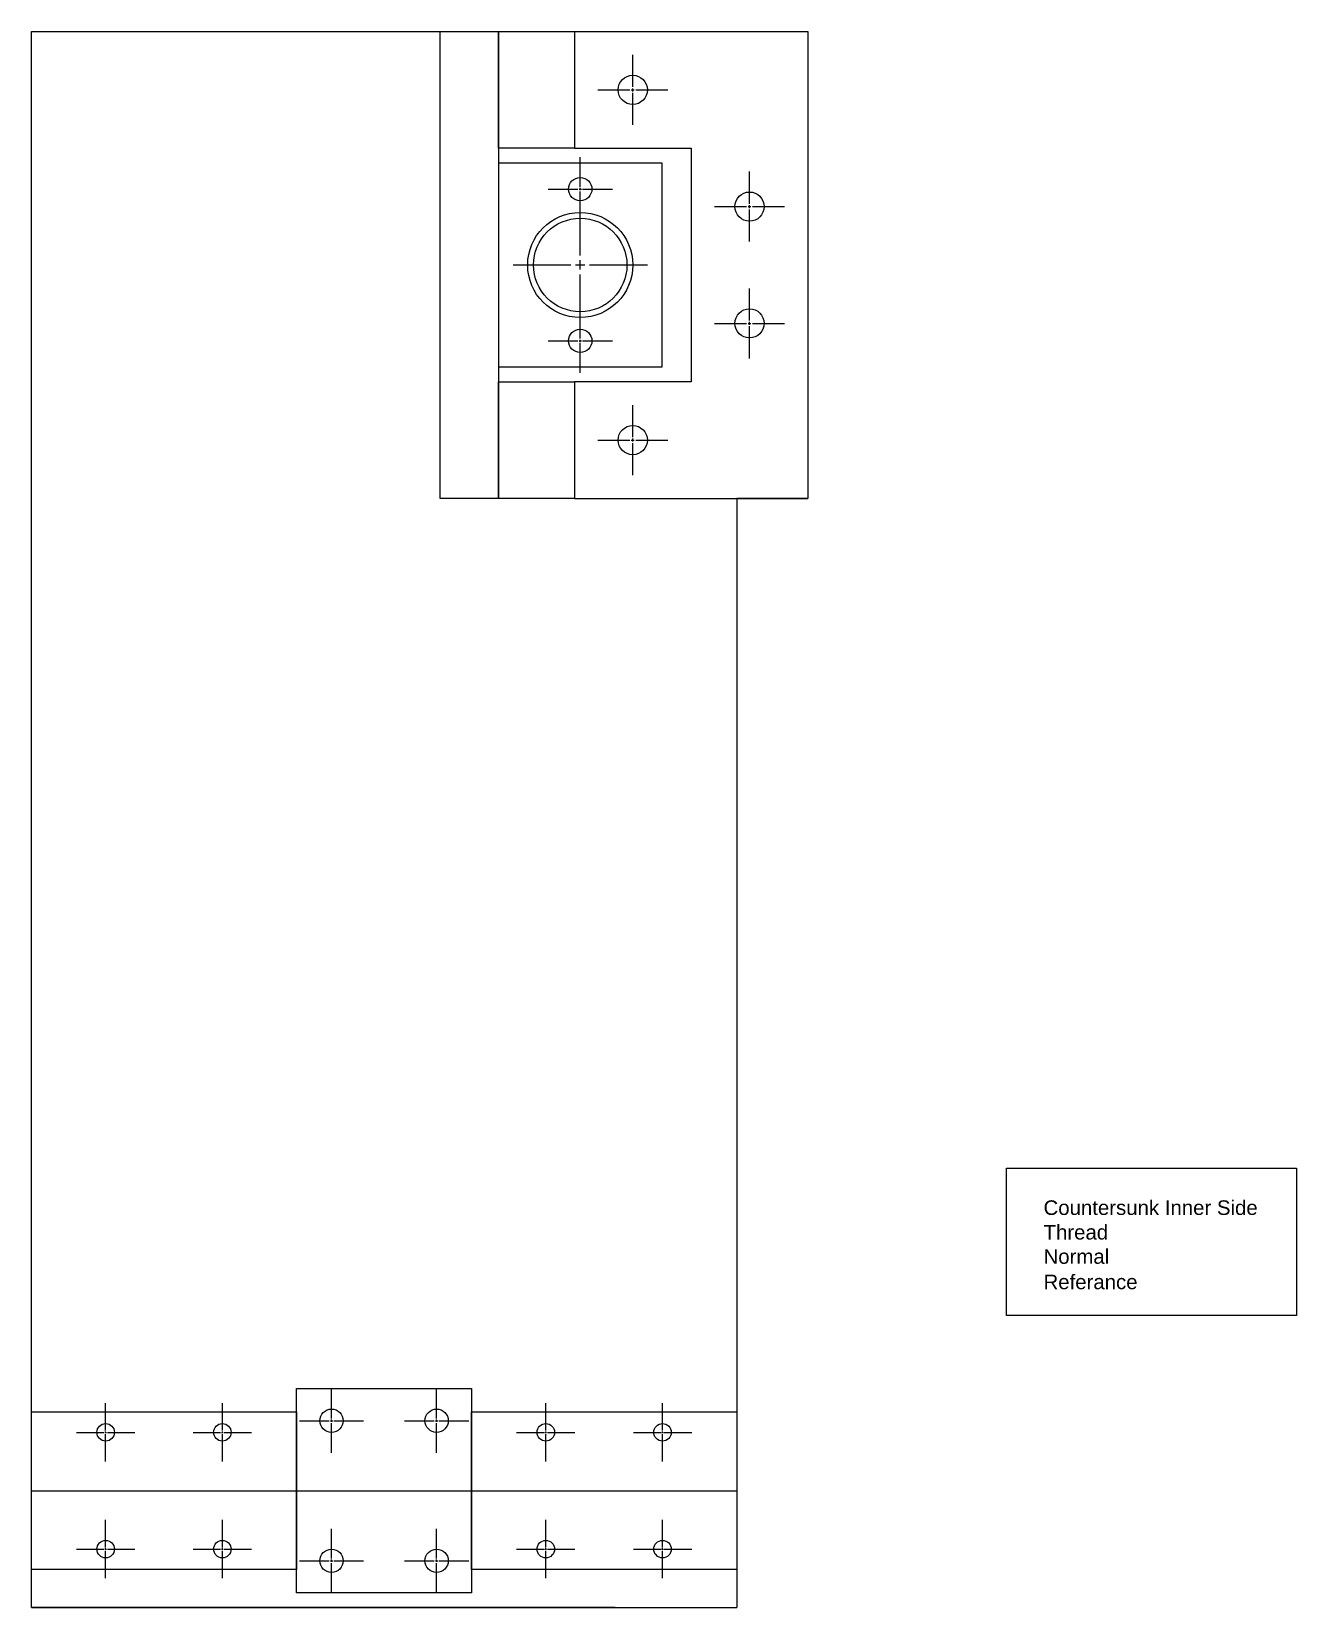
# Model space of a CAD drawing. Header units: millimetres. Extents: x 0 to 217, y 0 to 270.
import ezdxf

# ---------------------------------------------------------------- set-up
doc = ezdxf.new("R2010")
doc.units = ezdxf.units.MM
doc.linetypes.add('CENTER2', pattern=[28.575, 19.05, -3.175, 3.175, -3.175])
doc.styles.get("Standard").update_dxf_attribs({"font": 'arial.ttf'})

# ---------------------------------------------------------------- blocks, each defined once
blk = doc.blocks.new('*U6')
at = {"color": 0, "linetype": 'CENTER2', "transparency": 16777216}
for p, q in [((0, 1.6), (0, 11.5)), ((-11.5, 0), (-1.6, 0)), ((1.6, 0), (11.5, 0)), ((0, -11.5), (0, -1.6))]:
    blk.add_line(p, q, dxfattribs=at)
at = {"color": 0, "linetype": 'Continuous', "transparency": 16777216}
for p, q in [((-0.8, 0), (0.8, 0)), ((0, -0.8), (0, 0.8))]:
    blk.add_line(p, q, dxfattribs=at)
blk = doc.blocks.new('*U7')
at = {"color": 0, "linetype": 'CENTER2', "transparency": 16777216}
for p, q in [((0, 0.4), (0, 5.5)), ((-5.5, 0), (-0.4, 0)), ((0.4, 0), (5.5, 0)), ((0, -5.5), (0, -0.4))]:
    blk.add_line(p, q, dxfattribs=at)
at = {"color": 0, "linetype": 'Continuous', "transparency": 16777216}
for p, q in [((-0.2, 0), (0.2, 0)), ((0, -0.2), (0, 0.2))]:
    blk.add_line(p, q, dxfattribs=at)
blk = doc.blocks.new('*U8')
at = {"color": 0, "linetype": 'CENTER2', "transparency": 16777216}
for p, q in [((0, 0.4), (0, 5.5)), ((-5.5, 0), (-0.4, 0)), ((0.4, 0), (5.5, 0)), ((0, -5.5), (0, -0.4))]:
    blk.add_line(p, q, dxfattribs=at)
at = {"color": 0, "linetype": 'Continuous', "transparency": 16777216}
for p, q in [((-0.2, 0), (0.2, 0)), ((0, -0.2), (0, 0.2))]:
    blk.add_line(p, q, dxfattribs=at)
blk = doc.blocks.new('*U9')
at = {"color": 0, "linetype": 'CENTER2', "transparency": 16777216}
for p, q in [((0, 0.5), (0, 6)), ((-6, 0), (-0.5, 0)), ((0.5, 0), (6, 0)), ((0, -6), (0, -0.5))]:
    blk.add_line(p, q, dxfattribs=at)
at = {"color": 0, "linetype": 'Continuous', "transparency": 16777216}
for p, q in [((-0.25, 0), (0.25, 0)), ((0, -0.25), (0, 0.25))]:
    blk.add_line(p, q, dxfattribs=at)
blk = doc.blocks.new('*U10')
at = {"color": 0, "linetype": 'CENTER2', "transparency": 16777216}
for p, q in [((0, 0.5), (0, 6)), ((-6, 0), (-0.5, 0)), ((0.5, 0), (6, 0)), ((0, -6), (0, -0.5))]:
    blk.add_line(p, q, dxfattribs=at)
at = {"color": 0, "linetype": 'Continuous', "transparency": 16777216}
for p, q in [((-0.25, 0), (0.25, 0)), ((0, -0.25), (0, 0.25))]:
    blk.add_line(p, q, dxfattribs=at)
blk = doc.blocks.new('*U11')
at = {"color": 0, "linetype": 'CENTER2', "transparency": 16777216}
for p, q in [((0, 0.5), (0, 6)), ((-6, 0), (-0.5, 0)), ((0.5, 0), (6, 0)), ((0, -6), (0, -0.5))]:
    blk.add_line(p, q, dxfattribs=at)
at = {"color": 0, "linetype": 'Continuous', "transparency": 16777216}
for p, q in [((-0.25, 0), (0.25, 0)), ((0, -0.25), (0, 0.25))]:
    blk.add_line(p, q, dxfattribs=at)
blk = doc.blocks.new('*U12')
at = {"color": 0, "linetype": 'CENTER2', "transparency": 16777216}
for p, q in [((0, 0.5), (0, 6)), ((-6, 0), (-0.5, 0)), ((0.5, 0), (6, 0)), ((0, -6), (0, -0.5))]:
    blk.add_line(p, q, dxfattribs=at)
at = {"color": 0, "linetype": 'Continuous', "transparency": 16777216}
for p, q in [((-0.25, 0), (0.25, 0)), ((0, -0.25), (0, 0.25))]:
    blk.add_line(p, q, dxfattribs=at)
blk = doc.blocks.new('*U13')
at = {"color": 0, "linetype": 'CENTER2', "transparency": 16777216}
for p, q in [((0, 0.4), (0, 5.5)), ((-5.5, 0), (-0.4, 0)), ((0.4, 0), (5.5, 0)), ((0, -5.5), (0, -0.4))]:
    blk.add_line(p, q, dxfattribs=at)
at = {"color": 0, "linetype": 'Continuous', "transparency": 16777216}
for p, q in [((-0.2, 0), (0.2, 0)), ((0, -0.2), (0, 0.2))]:
    blk.add_line(p, q, dxfattribs=at)
blk = doc.blocks.new('*U14')
at = {"color": 0, "linetype": 'CENTER2', "transparency": 16777216}
for p, q in [((0, 0.4), (0, 5.5)), ((-5.5, 0), (-0.4, 0)), ((0.4, 0), (5.5, 0)), ((0, -5.5), (0, -0.4))]:
    blk.add_line(p, q, dxfattribs=at)
at = {"color": 0, "linetype": 'Continuous', "transparency": 16777216}
for p, q in [((-0.2, 0), (0.2, 0)), ((0, -0.2), (0, 0.2))]:
    blk.add_line(p, q, dxfattribs=at)
blk = doc.blocks.new('*U15')
at = {"color": 0, "linetype": 'CENTER2', "transparency": 16777216}
for p, q in [((0, 0.3), (0, 5)), ((-5, 0), (-0.3, 0)), ((0.3, 0), (5, 0)), ((0, -5), (0, -0.3))]:
    blk.add_line(p, q, dxfattribs=at)
at = {"color": 0, "linetype": 'Continuous', "transparency": 16777216}
for p, q in [((-0.15, 0), (0.15, 0)), ((0, -0.15), (0, 0.15))]:
    blk.add_line(p, q, dxfattribs=at)
blk = doc.blocks.new('*U16')
at = {"color": 0, "linetype": 'CENTER2', "transparency": 16777216}
for p, q in [((0, 0.3), (0, 5)), ((-5, 0), (-0.3, 0)), ((0.3, 0), (5, 0)), ((0, -5), (0, -0.3))]:
    blk.add_line(p, q, dxfattribs=at)
at = {"color": 0, "linetype": 'Continuous', "transparency": 16777216}
for p, q in [((-0.15, 0), (0.15, 0)), ((0, -0.15), (0, 0.15))]:
    blk.add_line(p, q, dxfattribs=at)
blk = doc.blocks.new('*U17')
at = {"color": 0, "linetype": 'CENTER2', "transparency": 16777216}
for p, q in [((0, 0.3), (0, 5)), ((-5, 0), (-0.3, 0)), ((0.3, 0), (5, 0)), ((0, -5), (0, -0.3))]:
    blk.add_line(p, q, dxfattribs=at)
at = {"color": 0, "linetype": 'Continuous', "transparency": 16777216}
for p, q in [((-0.15, 0), (0.15, 0)), ((0, -0.15), (0, 0.15))]:
    blk.add_line(p, q, dxfattribs=at)
blk = doc.blocks.new('*U18')
at = {"color": 0, "linetype": 'CENTER2', "transparency": 16777216}
for p, q in [((0, 0.3), (0, 5)), ((-5, 0), (-0.3, 0)), ((0.3, 0), (5, 0)), ((0, -5), (0, -0.3))]:
    blk.add_line(p, q, dxfattribs=at)
at = {"color": 0, "linetype": 'Continuous', "transparency": 16777216}
for p, q in [((-0.15, 0), (0.15, 0)), ((0, -0.15), (0, 0.15))]:
    blk.add_line(p, q, dxfattribs=at)
blk = doc.blocks.new('*U19')
at = {"color": 0, "linetype": 'CENTER2', "transparency": 16777216}
for p, q in [((0, 0.4), (0, 5.5)), ((-5.5, 0), (-0.4, 0)), ((0.4, 0), (5.5, 0)), ((0, -5.5), (0, -0.4))]:
    blk.add_line(p, q, dxfattribs=at)
at = {"color": 0, "linetype": 'Continuous', "transparency": 16777216}
for p, q in [((-0.2, 0), (0.2, 0)), ((0, -0.2), (0, 0.2))]:
    blk.add_line(p, q, dxfattribs=at)
blk = doc.blocks.new('*U20')
at = {"color": 0, "linetype": 'CENTER2', "transparency": 16777216}
for p, q in [((0, 0.4), (0, 5.5)), ((-5.5, 0), (-0.4, 0)), ((0.4, 0), (5.5, 0)), ((0, -5.5), (0, -0.4))]:
    blk.add_line(p, q, dxfattribs=at)
at = {"color": 0, "linetype": 'Continuous', "transparency": 16777216}
for p, q in [((-0.2, 0), (0.2, 0)), ((0, -0.2), (0, 0.2))]:
    blk.add_line(p, q, dxfattribs=at)
blk = doc.blocks.new('*U21')
at = {"color": 0, "linetype": 'CENTER2', "transparency": 16777216}
for p, q in [((0, 0.3), (0, 5)), ((-5, 0), (-0.3, 0)), ((0.3, 0), (5, 0)), ((0, -5), (0, -0.3))]:
    blk.add_line(p, q, dxfattribs=at)
at = {"color": 0, "linetype": 'Continuous', "transparency": 16777216}
for p, q in [((-0.15, 0), (0.15, 0)), ((0, -0.15), (0, 0.15))]:
    blk.add_line(p, q, dxfattribs=at)
blk = doc.blocks.new('*U22')
at = {"color": 0, "linetype": 'CENTER2', "transparency": 16777216}
for p, q in [((0, 0.3), (0, 5)), ((-5, 0), (-0.3, 0)), ((0.3, 0), (5, 0)), ((0, -5), (0, -0.3))]:
    blk.add_line(p, q, dxfattribs=at)
at = {"color": 0, "linetype": 'Continuous', "transparency": 16777216}
for p, q in [((-0.15, 0), (0.15, 0)), ((0, -0.15), (0, 0.15))]:
    blk.add_line(p, q, dxfattribs=at)
blk = doc.blocks.new('*U23')
at = {"color": 0, "linetype": 'CENTER2', "transparency": 16777216}
for p, q in [((0, 0.3), (0, 5)), ((-5, 0), (-0.3, 0)), ((0.3, 0), (5, 0)), ((0, -5), (0, -0.3))]:
    blk.add_line(p, q, dxfattribs=at)
at = {"color": 0, "linetype": 'Continuous', "transparency": 16777216}
for p, q in [((-0.15, 0), (0.15, 0)), ((0, -0.15), (0, 0.15))]:
    blk.add_line(p, q, dxfattribs=at)
blk = doc.blocks.new('*U24')
at = {"color": 0, "linetype": 'CENTER2', "transparency": 16777216}
for p, q in [((0, 0.3), (0, 5)), ((-5, 0), (-0.3, 0)), ((0.3, 0), (5, 0)), ((0, -5), (0, -0.3))]:
    blk.add_line(p, q, dxfattribs=at)
at = {"color": 0, "linetype": 'Continuous', "transparency": 16777216}
for p, q in [((-0.15, 0), (0.15, 0)), ((0, -0.15), (0, 0.15))]:
    blk.add_line(p, q, dxfattribs=at)
blk = doc.blocks.new('*U25')
at = {"color": 0, "linetype": 'CENTER2', "transparency": 16777216}
for p, q in [((0, 0.4), (0, 5.5)), ((-5.5, 0), (-0.4, 0)), ((0.4, 0), (5.5, 0)), ((0, -5.5), (0, -0.4))]:
    blk.add_line(p, q, dxfattribs=at)
at = {"color": 0, "linetype": 'Continuous', "transparency": 16777216}
for p, q in [((-0.2, 0), (0.2, 0)), ((0, -0.2), (0, 0.2))]:
    blk.add_line(p, q, dxfattribs=at)

msp = doc.modelspace()

# ---------------------------------------------------------------- linework, layer by layer
for p, q in [((0, 0), (0, 270)), ((0, 270), (133, 270)), ((133, 270), (133, 190)), ((93, 210), (93, 190)), ((133, 190), (120.8, 190)), ((120.8, 190), (120.8, 0)), ((100, 0), (0, 0)), ((0, 0), (120.8, 0))]:
    msp.add_line(p, q)
at = {"color": 114, "true_color": 0x139b48}
for p, q in [((93, 250), (113, 250)), ((113, 250), (113, 210)), ((80, 247.5), (108, 247.5)), ((108, 247.5), (108, 212.5)), ((108, 212.5), (80, 212.5)), ((113, 210), (93, 210)), ((0, 20), (120.8, 20))]:
    msp.add_line(p, q, dxfattribs=at)
at = {"color": 116, "true_color": 0x136734}
msp.add_line((93, 190), (133, 190), dxfattribs=at)
at = {"color": 114, "true_color": 0x139b48}
for points in [[(80, 190), (70, 190), (70, 270), (80, 270)], [(93, 250), (80, 250), (80, 270), (93, 270)], [(93, 190), (80, 190), (80, 210), (93, 210)]]:
    msp.add_lwpolyline(points, close=True, dxfattribs=at)
for points in [[(167, 75.28), (216.7, 75.28), (216.7, 50), (167, 50)], [(75.4, 2.5), (45.4, 2.5), (45.4, 37.5), (75.4, 37.5)], [(45.4, 33.5), (45.4, 6.5), (0, 6.5), (0, 33.5)], [(120.8, 33.5), (120.8, 6.5), (75.4, 6.5), (75.4, 33.5)]]:
    msp.add_lwpolyline(points, close=True)
for centre, radius in [((103, 260), 2.5), ((123, 240), 2.5), ((94, 230), 8), ((123, 220), 2.5), ((103, 200), 2.5), ((12.7, 30), 1.5), ((32.7, 30), 1.5), ((88.1, 30), 1.5), ((108.1, 30), 1.5), ((12.7, 10), 1.5), ((32.7, 10), 1.5), ((88.1, 10), 1.5), ((108.1, 10), 1.5)]:
    msp.add_circle(centre, radius)
at = {"color": 52, "true_color": 0xc8c92d}
for centre in [(94, 243), (94, 217)]:
    msp.add_circle(centre, 2, dxfattribs=at)
at = {"color": 114, "true_color": 0x139b48}
msp.add_circle((94, 230), 9, dxfattribs=at)
at = {"color": 6}
for centre in [(51.4, 32), (69.4, 32), (51.4, 8), (69.4, 8)]:
    msp.add_circle(centre, 2, dxfattribs=at)

# ---------------------------------------------------------------- block references
at = {"linetype": 'CENTER2'}
for name, p in [('*U9', (103, 260)), ('*U7', (94, 243)), ('*U10', (123, 240)), ('*U6', (94, 230)), ('*U11', (123, 220)), ('*U12', (103, 200)), ('*U16', (12.7, 30)), ('*U15', (32.7, 30)), ('*U22', (88.1, 30)), ('*U23', (108.1, 30)), ('*U17', (12.7, 10)), ('*U18', (32.7, 10)), ('*U21', (88.1, 10)), ('*U24', (108.1, 10))]:
    msp.add_blockref(name, p, dxfattribs=at)
at = {"color": 52, "linetype": 'CENTER2', "true_color": 0xc8c92d}
for name, p in [('*U25', (94, 243)), ('*U8', (94, 217))]:
    msp.add_blockref(name, p, dxfattribs=at)
at = {"color": 6, "linetype": 'CENTER2'}
for name, p in [('*U13', (51.4, 32)), ('*U14', (69.4, 32)), ('*U20', (51.4, 8)), ('*U19', (69.4, 8))]:
    msp.add_blockref(name, p, dxfattribs=at)

# ---------------------------------------------------------------- texts
at = {"color": 6, "insert": (173.37, 69.75), "char_height": 2.5, "attachment_point": 1}
msp.add_mtext_dynamic_manual_height_columns('Countersunk Inner Side', width=37.5204, gutter_width=12.5, heights=[0], dxfattribs=at)
at = {"color": 61, "true_color": 0xe5e878, "insert": (173.37, 65.54), "char_height": 2.5, "attachment_point": 1}
msp.add_mtext_dynamic_manual_height_columns('Thread', width=30.3178, gutter_width=12.5, heights=[0], dxfattribs=at)
at = {"insert": (173.37, 61.38), "char_height": 2.5, "attachment_point": 1}
msp.add_mtext_dynamic_manual_height_columns('Normal', width=23.7839, gutter_width=12.5, heights=[0], dxfattribs=at)
at = {"color": 114, "true_color": 0x139b48, "insert": (173.37, 57.03), "char_height": 2.5, "attachment_point": 1}
msp.add_mtext_dynamic_manual_height_columns('Referance', width=33.6665, gutter_width=12.5, heights=[0], dxfattribs=at)

doc.saveas('drawing.dxf')
